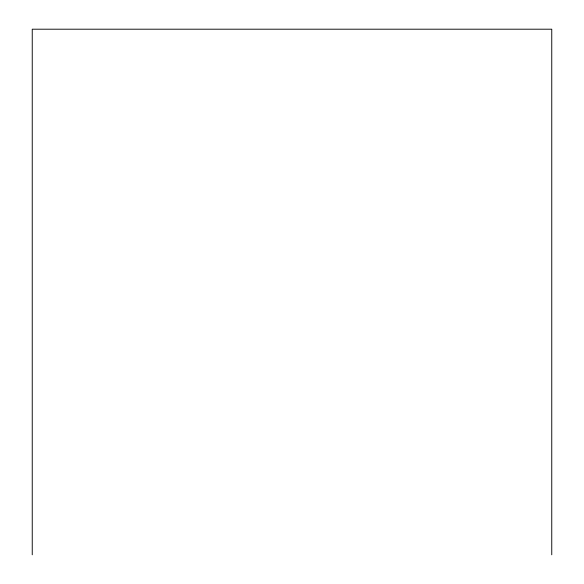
<?xml version="1.0" encoding="UTF-8"?>
<svg xmlns="http://www.w3.org/2000/svg" width="584" height="584" viewBox="0 0 584 584"><rect width="100%" height="100%" fill="white"/><g stroke="black" fill="none" stroke-linecap="round" stroke-linejoin="round"><path stroke-width="0.88" d="M551.756 554.8L551.756 29.2L32.244 29.2L32.244 554.8"/></g></svg>
